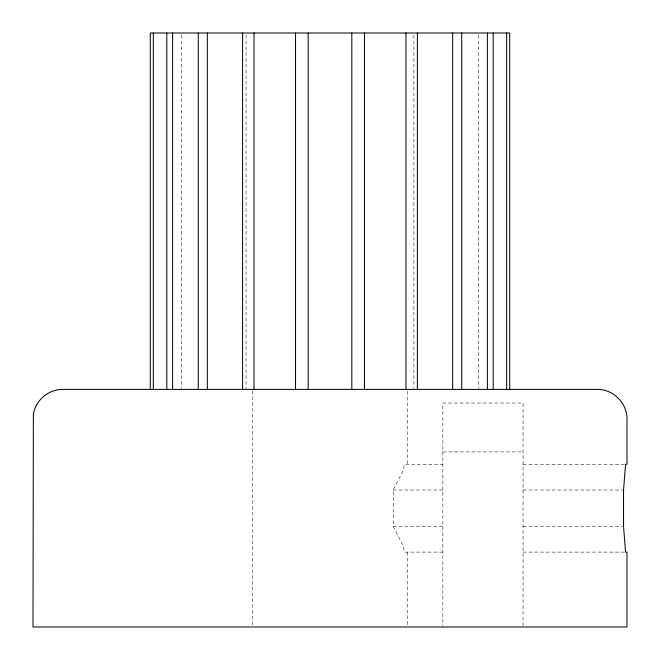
<?xml version="1.0" encoding="UTF-8"?>
<svg xmlns="http://www.w3.org/2000/svg" width="660" height="660" viewBox="0 0 660 660"><rect width="100%" height="100%" fill="white"/><g stroke="black" fill="none" stroke-linecap="round" stroke-linejoin="round"><path stroke-width="0.49" stroke-dasharray="3.3 2.47" d="M442.86 552.106L404.341 552.106L403.441 546.422L393.228 526.383L393.228 490.017L403.441 469.978L404.341 464.293L442.86 464.293M442.86 451.902L523.05 451.902M523.05 464.293L624.541 464.293M393.228 490.017L442.86 490.017M523.05 490.017L622.52 490.017M393.228 526.383L442.86 526.383M523.05 526.383L622.52 526.383M523.05 552.106L624.541 552.106M523.05 625.985L523.05 403.037L442.86 403.037L442.86 625.985M478.434 35.062L478.434 388.369M413.927 35.062L413.927 388.369M407.22 391.215L407.22 464.293M407.22 552.106L407.22 625.977M252.78 390.844L252.78 627M246.073 35.062L246.073 389.4M181.566 35.062L181.566 388.369"/><path stroke-width="0.99" d="M509.71 389.4L509.71 33L150.29 33L150.29 389.4M506.682 33L506.682 389.4M493.193 33L493.193 389.4M487.385 33L487.385 389.4M461.728 33L461.728 389.4M452.678 33L452.678 389.4M417.376 33L417.376 389.4M405.966 33L405.966 389.4M364.46 33L364.46 389.4M351.821 33L351.821 389.4M308.179 33L308.179 389.4M295.54 33L295.54 389.4M254.034 33L254.034 389.4M242.624 33L242.624 389.4M207.322 33L207.322 389.4M198.272 33L198.272 389.4M172.615 33L172.615 389.4M166.807 33L166.807 389.4M153.318 33L153.318 389.4M33.355 414.463L33 627L627 627L627 552.106L625.573 552.106L623.543 526.383L623.543 490.017L625.573 464.293L627 464.293L627 419.1C627.305 403.227 613.173 389.095 597.3 389.4L62.7 389.4C48.493 389.218 35.409 400.414 33.355 414.463"/></g></svg>
